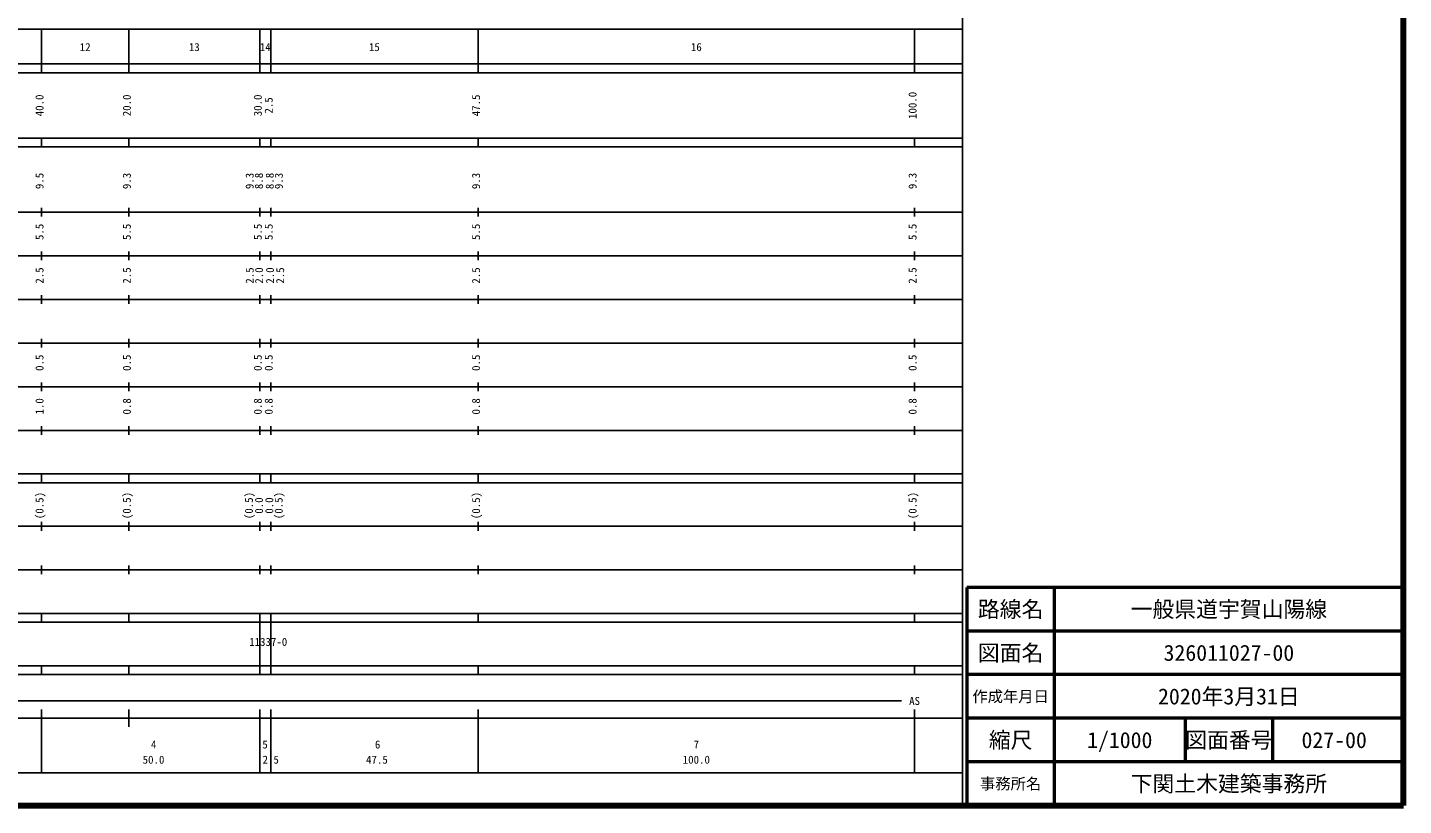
# Model space of a CAD drawing. Units: millimetres on the paper, enlarged 1000 times. Extents: x 40000 to 680000, y 20000 to 380000.
# Drawn here: x 364788 to 680000, y 20000 to 198357 of the extents above; entities that cross this region are included whole.
import ezdxf
from ezdxf.enums import TextEntityAlignment as Align

# ---------------------------------------------------------------- set-up
doc = ezdxf.new("R2010")
doc.units = ezdxf.units.MM
doc.header["$LTSCALE"] = 1000
for name, color, linetype, lineweight in [('M-TTL', 2, 'Continuous', 140), ('M-TTL-BAND', 7, 'Continuous', 25), ('M-TTL-FRAM', 2, 'Continuous', 50), ('M-TTL-LINE', 7, 'Continuous', 50)]:
    doc.layers.add(name, color=color, linetype=linetype, lineweight=lineweight)
doc.layers.add('M-TTL-TXT', color=7, linetype='Continuous')
doc.styles.add('ＭＳ ゴシック', font='')
doc.styles.get('ＭＳ ゴシック').set_extended_font_data('MS Gothic')

msp = doc.modelspace()

# ---------------------------------------------------------------- linework, layer by layer
at = {"layer": 'M-TTL'}
for p, q in [((680000, 20000), (680000, 380000)), ((40000, 20000), (680000, 20000))]:
    msp.add_line(p, q, dxfattribs=at)
at = {"layer": 'M-TTL-BAND'}
for p, q in [((579000, 20000), (579000, 370000)), ((68000, 198000), (579000, 198000)), ((368000, 188000), (368000, 198000)), ((388000, 188000), (388000, 198000)), ((418000, 188000), (418000, 198000)), ((420500, 188000), (420500, 198000)), ((468000, 188000), (468000, 198000)), ((568000, 188000), (568000, 198000)), ((40000, 190000), (579000, 190000)), ((40000, 188000), (579000, 188000)), ((40000, 173000), (579000, 173000)), ((40000, 171000), (579000, 171000)), ((368000, 171000), (368000, 173000)), ((388000, 171000), (388000, 173000)), ((418000, 171000), (418000, 173000)), ((420500, 171000), (420500, 173000)), ((468000, 171000), (468000, 173000)), ((568000, 171000), (568000, 173000)), ((40000, 156000), (579000, 156000)), ((368000, 155000), (368000, 157000)), ((388000, 155000), (388000, 157000)), ((418000, 155000), (418000, 157000)), ((420500, 155000), (420500, 157000)), ((468000, 155000), (468000, 157000)), ((568000, 155000), (568000, 157000)), ((46000, 146000), (579000, 146000)), ((368000, 145000), (368000, 147000)), ((388000, 145000), (388000, 147000)), ((418000, 145000), (418000, 147000)), ((420500, 145000), (420500, 147000)), ((468000, 145000), (468000, 147000)), ((568000, 145000), (568000, 147000)), ((52000, 136000), (579000, 136000)), ((368000, 135000), (368000, 137000)), ((388000, 135000), (388000, 137000)), ((418000, 135000), (418000, 137000)), ((420500, 135000), (420500, 137000)), ((468000, 135000), (468000, 137000)), ((568000, 135000), (568000, 137000)), ((368000, 125000), (368000, 127000)), ((388000, 125000), (388000, 127000)), ((418000, 125000), (418000, 127000)), ((420500, 125000), (420500, 127000)), ((468000, 125000), (468000, 127000)), ((568000, 125000), (568000, 127000)), ((46000, 126000), (579000, 126000)), ((368000, 115000), (368000, 117000)), ((388000, 115000), (388000, 117000)), ((418000, 115000), (418000, 117000)), ((420500, 115000), (420500, 117000)), ((468000, 115000), (468000, 117000)), ((568000, 115000), (568000, 117000)), ((52000, 116000), (579000, 116000)), ((46000, 106000), (579000, 106000)), ((368000, 105000), (368000, 107000)), ((388000, 105000), (388000, 107000)), ((418000, 105000), (418000, 107000)), ((420500, 105000), (420500, 107000)), ((468000, 105000), (468000, 107000)), ((568000, 105000), (568000, 107000)), ((40000, 96000), (579000, 96000)), ((368000, 94000), (368000, 96000)), ((388000, 94000), (388000, 96000)), ((418000, 94000), (418000, 96000)), ((420500, 94000), (420500, 96000)), ((468000, 94000), (468000, 96000)), ((568000, 94000), (568000, 96000)), ((40000, 94000), (579000, 94000)), ((49000, 84000), (579000, 84000)), ((368000, 83000), (368000, 85000)), ((388000, 83000), (388000, 85000)), ((418000, 83000), (418000, 85000)), ((420500, 83000), (420500, 85000)), ((468000, 83000), (468000, 85000)), ((568000, 83000), (568000, 85000)), ((40000, 74000), (579000, 74000)), ((368000, 73000), (368000, 75000)), ((388000, 73000), (388000, 75000)), ((418000, 73000), (418000, 75000)), ((420500, 73000), (420500, 75000)), ((468000, 73000), (468000, 75000)), ((568000, 73000), (568000, 75000)), ((40000, 64000), (579000, 64000)), ((368000, 62000), (368000, 64000)), ((388000, 62000), (388000, 64000)), ((418000, 52000), (418000, 64000)), ((420500, 52000), (420500, 64000)), ((468000, 62000), (468000, 64000)), ((568000, 62000), (568000, 64000)), ((40000, 62000), (579000, 62000)), ((40000, 52000), (579000, 52000)), ((368000, 50000), (368000, 52000)), ((388000, 50000), (388000, 52000)), ((418000, 50000), (418000, 52000)), ((420500, 50000), (420500, 52000)), ((468000, 50000), (468000, 52000)), ((568000, 50000), (568000, 52000)), ((40000, 50000), (579000, 50000)), ((71000, 44000), (565000, 44000)), ((368000, 27500), (368000, 42000)), ((388000, 38000), (388000, 42000)), ((418000, 27500), (418000, 42000)), ((420500, 27500), (420500, 42000)), ((468000, 27500), (468000, 42000)), ((568000, 27500), (568000, 42000)), ((40000, 40000), (579000, 40000)), ((68000, 27500), (579000, 27500))]:
    msp.add_line(p, q, dxfattribs=at)
at = {"layer": 'M-TTL-FRAM'}
for p, q in [((680000, 70000), (580000, 70000)), ((580000, 70000), (580000, 20000))]:
    msp.add_line(p, q, dxfattribs=at)
at = {"layer": 'M-TTL-LINE'}
for p, q in [((600000, 70000), (600000, 20000)), ((680000, 60000), (580000, 60000)), ((680000, 50000), (580000, 50000)), ((680000, 40000), (580000, 40000)), ((630000, 40000), (630000, 30000)), ((650000, 40000), (650000, 30000)), ((680000, 30000), (580000, 30000))]:
    msp.add_line(p, q, dxfattribs=at)

# ---------------------------------------------------------------- texts
at = {"layer": 'M-TTL-BAND', "style": 'ＭＳ ゴシック'}
for s, p in [('12', (378000, 192405)), ('13', (403000, 192405)), ('14', (419250, 192405)), ('15', (444250, 192405)), ('16', (518000, 192405)), ('11337-0', (419925, 56042)), ('AS', (568000, 42500)), ('4', (393684, 32523)), ('5', (419203, 32523)), ('6', (444995, 32523)), ('7', (518000, 32523)), ('50.0', (393653, 29033)), ('2.5', (420500, 29049)), ('47.5', (444838, 29033)), ('100.0', (518000, 29033))]:
    msp.add_text(s, height=1833, dxfattribs=at).set_placement(p, align=Align.BOTTOM_CENTER)
for s, p in [('40.0', (369000, 180500)), ('20.0', (389000, 180500)), ('30.0', (419000, 180500)), ('47.5', (469000, 180500)), ('100.0', (569000, 180500)), ('2.5', (421500, 180500)), ('9.5', (369000, 163174)), ('9.3', (389000, 163174)), ('9.3', (417131, 163174)), ('8.8', (419249, 163174)), ('8.8', (421731, 163174)), ('9.3', (423817, 163174)), ('9.3', (469000, 163174)), ('9.3', (569000, 163174)), ('5.5', (369000, 151500)), ('5.5', (389000, 151500)), ('5.5', (419000, 151500)), ('5.5', (421500, 151500)), ('5.5', (469000, 151500)), ('5.5', (569000, 151500)), ('2.5', (369000, 141500)), ('2.5', (389000, 141500)), ('2.5', (417145, 141500)), ('2.0', (419297, 141500)), ('2.0', (421802, 141500)), ('2.5', (424129, 141500)), ('2.5', (469000, 141500)), ('2.5', (569000, 141500)), ('0.5', (369000, 121500)), ('0.5', (389000, 121500)), ('0.5', (419000, 121500)), ('0.5', (421500, 121500)), ('0.5', (469000, 121500)), ('0.5', (569000, 121500)), ('1.0', (369000, 111500)), ('0.8', (389000, 111500)), ('0.8', (419000, 111500)), ('0.8', (421500, 111500)), ('0.8', (469000, 111500)), ('0.8', (569000, 111500)), ('(0.5)', (369000, 88764)), ('(0.5)', (389000, 88764)), ('(0.5)', (416963, 88764)), ('(0.5)', (423782, 88764)), ('(0.5)', (469000, 88764)), ('(0.5)', (569000, 88764)), ('0.0', (419280, 88764)), ('0.0', (421630, 88764))]:
    msp.add_text(s, height=1833, rotation=90, dxfattribs=at).set_placement(p, align=Align.BOTTOM_CENTER)
at = {"layer": 'M-TTL-TXT', "style": 'ＭＳ ゴシック'}
for s, height, p in [('路線名', 3666, (590000, 65000)), ('路線名', 3666, (590000, 65000)), ('一般県道宇賀山陽線', 3666, (640000, 65000)), ('図面名', 3666, (590000, 55000)), ('図面名', 3666, (590000, 55000)), ('326011027-00', 3666, (640000, 55000)), ('2020年3月31日', 3666, (640000, 45000)), ('作成年月日', 2566, (590000, 45000)), ('作成年月日', 2566, (590000, 45000)), ('縮尺', 3666, (590000, 35000)), ('縮尺', 3666, (590000, 35000)), ('1/1000', 3666, (615000, 35000)), ('図面番号', 3666, (640000, 35000)), ('図面番号', 3666, (640000, 35000)), ('027-00', 3666, (664125, 35000)), ('事務所名', 2566, (590000, 25000)), ('事務所名', 2566, (590000, 25000)), ('下関土木建築事務所', 3666, (640000, 25000))]:
    msp.add_text(s, height=height, dxfattribs=at).set_placement(p, align=Align.MIDDLE_CENTER)

doc.saveas('drawing.dxf')
